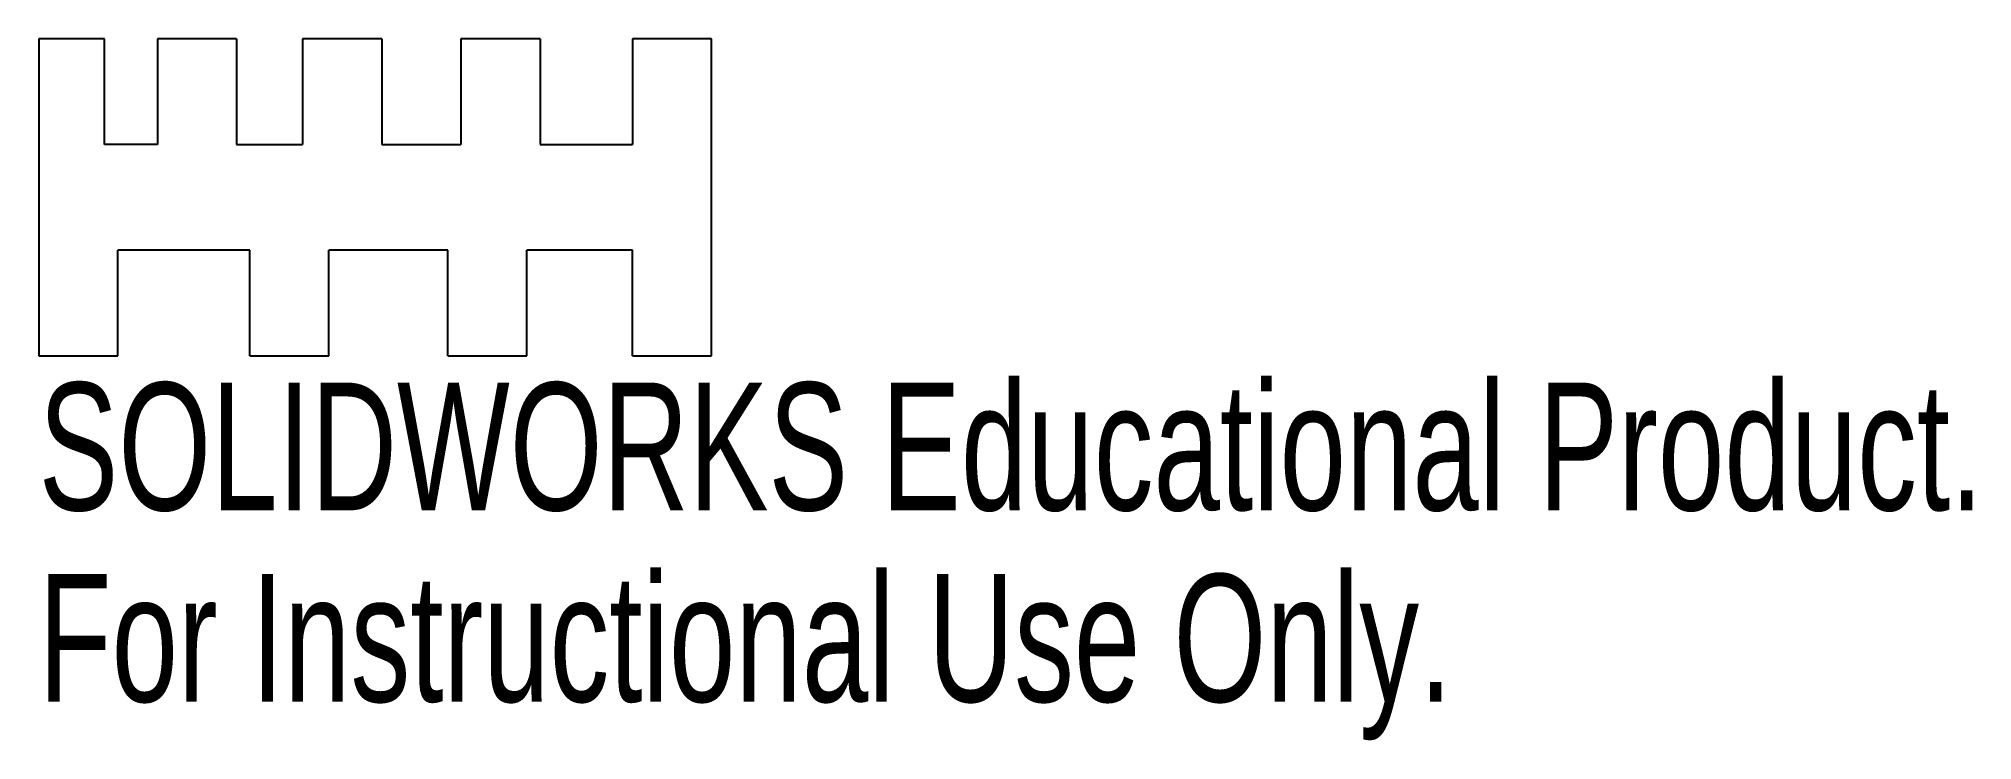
# Model space of a CAD drawing. Header units: millimetres. Extents: x 0 to 73.3, y -14.6 to 12.
import ezdxf

# ---------------------------------------------------------------- set-up
doc = ezdxf.new("R2010")
doc.units = ezdxf.units.MM
doc.styles.add('SLDTEXTSTYLE0', font='TXT', dxfattribs={"width": 0.7})

msp = doc.modelspace()

# ---------------------------------------------------------------- linework, layer by layer
at = {"color": 7, "linetype": 'Continuous'}
for p, q in [((2.5, 12), (0, 12)), ((0, 12), (0, 0)), ((2.5, 8), (2.5, 12)), ((4.5, 12), (4.5, 8)), ((7.5, 12), (4.5, 12)), ((7.5, 12), (7.5, 8)), ((10, 12), (10, 8)), ((13, 12), (10, 12)), ((13, 12), (13, 8)), ((16, 12), (16, 8)), ((19, 12), (16, 12)), ((19, 12), (19, 8)), ((25.5, 12), (22.5, 12)), ((22.5, 12), (22.5, 8)), ((25.5, 0), (25.5, 12)), ((4.5, 8), (2.5, 8)), ((7.5, 8), (10, 8)), ((13, 8), (16, 8)), ((19, 8), (22.5, 8)), ((8, 4), (3, 4)), ((3, 0), (3, 4)), ((8, 0), (8, 4)), ((15.5, 4), (11, 4)), ((11, 0), (11, 4)), ((15.5, 0), (15.5, 4)), ((22.5, 4), (18.5, 4)), ((18.5, 0), (18.5, 4)), ((22.5, 0), (22.5, 4)), ((0, 0), (3, 0)), ((8, 0), (11, 0)), ((15.5, 0), (18.5, 0)), ((22.5, 0), (25.5, 0))]:
    msp.add_line(p, q, dxfattribs=at)

# ---------------------------------------------------------------- texts
at = {"color": 7, "linetype": 'Continuous', "char_height": 4.83362, "attachment_point": 1, "style": 'SLDTEXTSTYLE0'}
for s, insert in [('SOLIDWORKS Educational Product.', (0, -1.02)), ('For Instructional Use Only.', (0, -8.27))]:
    msp.add_mtext(s, dxfattribs=dict(at, insert=insert))

doc.saveas('drawing.dxf')
